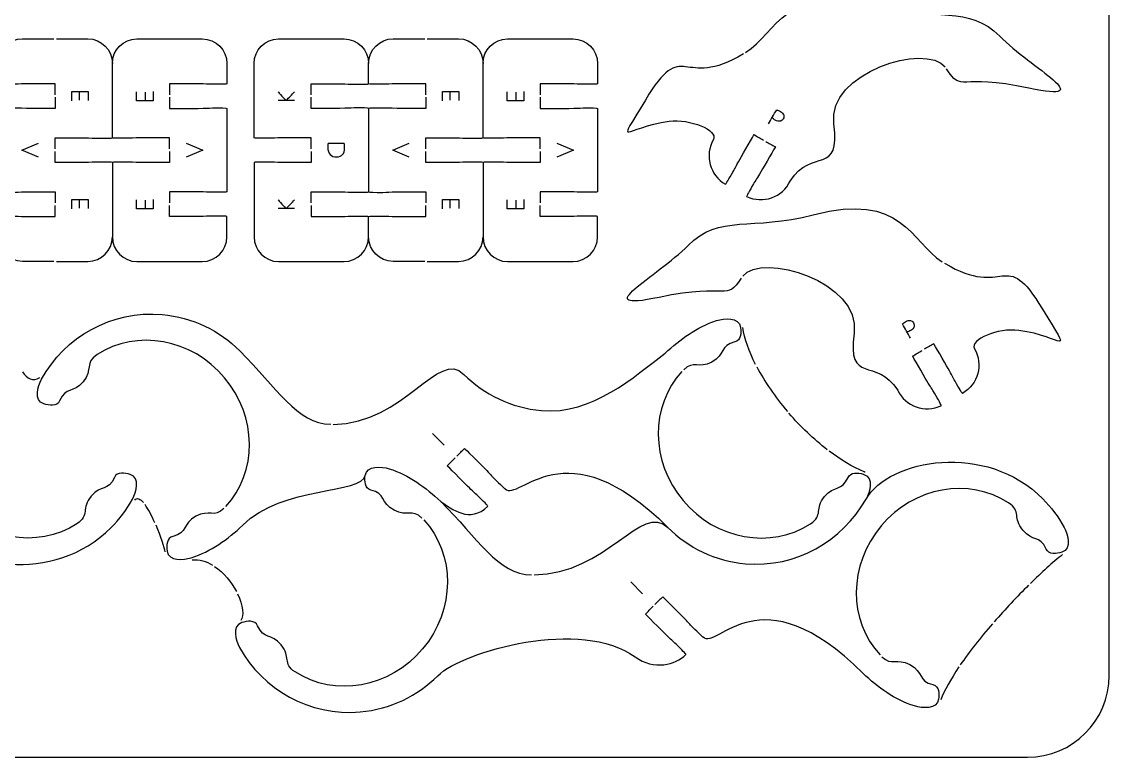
# Model space of a CAD drawing. Extents: x 0 to 250, y 0 to 300.
# Drawn here: x 117.1 to 250, y 0 to 89.9 of the extents above; entities that cross this region are included whole.
import ezdxf

# ---------------------------------------------------------------- set-up
doc = ezdxf.new("R2010")
doc.units = 0
doc.header["$MEASUREMENT"] = 0
doc.layers.add('DEFAULT', color=7, linetype='CONTINUOUS')

msp = doc.modelspace()

# ---------------------------------------------------------------- linework, layer by layer
at = {"layer": 'DEFAULT', "color": 250}
for points in [[(123.18, 80.29), (123.18, 81.42), (125.2, 81.42), (125.2, 80.33)], [(124.13, 80.38), (124.13, 81.42)], [(133.12, 81.42), (133.12, 80.29), (131.1, 80.29), (131.1, 81.38)], [(132.17, 81.33), (132.17, 80.29)], [(168.51, 80.29), (168.51, 81.42), (170.53, 81.42), (170.53, 80.33)], [(169.46, 80.38), (169.46, 81.42)], [(178.45, 81.42), (178.45, 80.29), (176.43, 80.29), (176.43, 81.38)], [(177.5, 81.33), (177.5, 80.29)], [(150.44, 80.32), (148.42, 80.32)], [(119.12, 73.4), (117.1, 74.24), (119.12, 75.1)], [(137.19, 75.1), (139.21, 74.26), (137.19, 73.4)], [(164.45, 73.4), (162.43, 74.24), (164.45, 75.1)], [(182.51, 75.1), (184.54, 74.26), (182.51, 73.4)], [(123.18, 67.08), (123.18, 68.21), (125.2, 68.21), (125.2, 67.12)], [(124.13, 67.17), (124.13, 68.21)], [(133.12, 68.21), (133.12, 67.08), (131.1, 67.08), (131.1, 68.17)], [(132.17, 68.12), (132.17, 67.08)], [(168.51, 67.08), (168.51, 68.21), (170.53, 68.21), (170.53, 67.12)], [(169.46, 67.17), (169.46, 68.21)], [(178.45, 68.21), (178.45, 67.08), (176.43, 67.08), (176.43, 68.17)], [(177.5, 68.12), (177.5, 67.08)], [(150.44, 67.12), (148.42, 67.12)], [(168.73, 38.18), (167.3, 39.61)], [(192.96, 20.04), (191.53, 21.47)]]:
    msp.add_lwpolyline(points, dxfattribs=at)
at = {"layer": 'DEFAULT', "color": 1}
for points, knots in [([(240.05, 0.05), (163.38, 0.05), (86.72, 0.05), (10.05, 0.05), (4.53, 0.05), (0.05, 4.53), (0.05, 10.05), (0.05, 103.38), (0.05, 196.72), (0.05, 290.05), (0.05, 295.57), (4.53, 300.05), (10.05, 300.05), (86.72, 300.05), (163.38, 300.05), (240.05, 300.05), (245.57, 300.05), (250.05, 295.57), (250.05, 290.05), (250.05, 196.72), (250.05, 103.38), (250.05, 10.05), (250.05, 4.53), (245.57, 0.05), (240.05, 0.05)], [0, 0, 0, 0, 651.968, 651.968, 651.968, 652.968, 652.968, 652.968, 1446.668, 1446.668, 1446.668, 1447.668, 1447.668, 1447.668, 2099.636, 2099.636, 2099.636, 2100.636, 2100.636, 2100.636, 2894.336, 2894.336, 2894.336, 2895.336, 2895.336, 2895.336, 2895.336]), ([(205.58, 86.17), (209.4, 88.61), (210.47, 94.76), (221.35, 91.91), (228.85, 89.94), (232.87, 92.03), (236.67, 88.18), (240.47, 84.31), (249.06, 79.96), (240.22, 81.83), (231.5, 83.67), (232.11, 81.19), (230.15, 84.18)], [0, 0, 0, 0, 1, 1, 1, 2, 2, 2, 3, 3, 3, 4, 4, 4, 4]), ([(121.15, 81.01), (121.15, 81.46), (121.15, 81.91), (121.15, 82.36), (119.98, 82.36), (118.82, 82.36), (117.65, 82.36), (116.68, 82.36), (116.49, 82.3), (115.9, 82.3), (114.93, 82.3), (114.15, 82.3), (114.15, 82.36), (114.15, 83.19), (114.15, 84.02), (114.15, 84.86), (114.15, 86.51), (115.49, 87.86), (117.15, 87.86), (118.44, 87.86), (119.72, 87.86), (121.01, 87.86)], [0, 0, 0, 0, 3.83, 3.83, 3.83, 13.76, 13.76, 13.76, 14.76, 14.76, 14.76, 15.76, 15.76, 15.76, 22.84, 22.84, 22.84, 23.84, 23.84, 23.84, 34.79, 34.79, 34.79, 34.79]), ([(121.31, 87.86), (122.59, 87.86), (123.87, 87.86), (125.15, 87.86), (126.81, 87.86), (128.15, 86.51), (128.15, 84.86)], [0, 0, 0, 0, 10.89, 10.89, 10.89, 11.89, 11.89, 11.89, 11.89]), ([(135.15, 74.4), (135.15, 74.85), (135.15, 75.3), (135.15, 75.75), (133.99, 75.75), (132.82, 75.75), (131.65, 75.75), (130.68, 75.75), (130.49, 75.7), (129.9, 75.7), (128.93, 75.7), (128.15, 75.7), (128.15, 75.75), (128.15, 78.79), (128.15, 81.82), (128.15, 84.86), (128.15, 86.51), (129.49, 87.85), (131.15, 87.85), (133.82, 87.85), (136.49, 87.85), (139.15, 87.85), (140.81, 87.85), (142.15, 86.51), (142.15, 84.86), (142.15, 84.02), (142.15, 83.19), (142.15, 82.36), (142.15, 82.31), (141.37, 82.31), (140.4, 82.31), (139.81, 82.31), (139.62, 82.36), (138.65, 82.36), (137.49, 82.36), (136.32, 82.36), (135.15, 82.36), (135.15, 81.91), (135.15, 81.46), (135.15, 81.01)], [0, 0, 0, 0, 3.83, 3.83, 3.83, 13.76, 13.76, 13.76, 14.76, 14.76, 14.76, 15.76, 15.76, 15.76, 41.56, 41.56, 41.56, 42.56, 42.56, 42.56, 65.25, 65.25, 65.25, 66.25, 66.25, 66.25, 73.33, 73.33, 73.33, 74.33, 74.33, 74.33, 75.33, 75.33, 75.33, 85.26, 85.26, 85.26, 89.09, 89.09, 89.09, 89.09]), ([(152.48, 74.4), (152.48, 74.85), (152.48, 75.3), (152.48, 75.75), (151.31, 75.75), (150.14, 75.75), (148.98, 75.75), (148.01, 75.75), (147.82, 75.7), (147.23, 75.7), (146.26, 75.7), (145.48, 75.7), (145.48, 75.75), (145.48, 78.79), (145.48, 81.82), (145.48, 84.86), (145.48, 86.51), (146.82, 87.85), (148.47, 87.85), (151.14, 87.85), (153.81, 87.85), (156.48, 87.85), (158.14, 87.85), (159.48, 86.51), (159.48, 84.86)], [0, 0, 0, 0, 3.83, 3.83, 3.83, 13.76, 13.76, 13.76, 14.76, 14.76, 14.76, 15.76, 15.76, 15.76, 41.56, 41.56, 41.56, 42.56, 42.56, 42.56, 65.25, 65.25, 65.25, 66.25, 66.25, 66.25, 66.25]), ([(166.48, 81.01), (166.48, 81.46), (166.48, 81.91), (166.48, 82.36), (165.31, 82.36), (164.15, 82.36), (162.98, 82.36), (162.01, 82.36), (161.82, 82.3), (161.23, 82.3), (160.26, 82.3), (159.48, 82.3), (159.48, 82.36), (159.48, 83.19), (159.48, 84.02), (159.48, 84.86), (159.48, 86.51), (160.82, 87.86), (162.48, 87.86), (163.76, 87.86), (165.05, 87.86), (166.34, 87.86)], [0, 0, 0, 0, 3.83, 3.83, 3.83, 13.76, 13.76, 13.76, 14.76, 14.76, 14.76, 15.76, 15.76, 15.76, 22.84, 22.84, 22.84, 23.84, 23.84, 23.84, 34.79, 34.79, 34.79, 34.79]), ([(166.64, 87.86), (167.92, 87.86), (169.2, 87.86), (170.48, 87.86), (172.14, 87.86), (173.48, 86.51), (173.48, 84.86)], [0, 0, 0, 0, 10.89, 10.89, 10.89, 11.89, 11.89, 11.89, 11.89]), ([(180.48, 74.4), (180.48, 74.85), (180.48, 75.3), (180.48, 75.75), (179.31, 75.75), (178.15, 75.75), (176.98, 75.75), (176.01, 75.75), (175.82, 75.7), (175.23, 75.7), (174.26, 75.7), (173.48, 75.7), (173.48, 75.75), (173.48, 78.79), (173.48, 81.82), (173.48, 84.86), (173.48, 86.51), (174.82, 87.85), (176.48, 87.85), (179.15, 87.85), (181.81, 87.85), (184.48, 87.85), (186.14, 87.85), (187.48, 86.51), (187.48, 84.86), (187.48, 84.02), (187.48, 83.19), (187.48, 82.36), (187.48, 82.31), (186.7, 82.31), (185.73, 82.31), (185.14, 82.31), (184.95, 82.36), (183.98, 82.36), (182.81, 82.36), (181.65, 82.36), (180.48, 82.36), (180.48, 81.91), (180.48, 81.46), (180.48, 81.01)], [0, 0, 0, 0, 3.83, 3.83, 3.83, 13.76, 13.76, 13.76, 14.76, 14.76, 14.76, 15.76, 15.76, 15.76, 41.56, 41.56, 41.56, 42.56, 42.56, 42.56, 65.25, 65.25, 65.25, 66.25, 66.25, 66.25, 73.33, 73.33, 73.33, 74.33, 74.33, 74.33, 75.33, 75.33, 75.33, 85.26, 85.26, 85.26, 89.09, 89.09, 89.09, 89.09]), ([(205.32, 86.01), (197.74, 81.46), (198.04, 88.25), (193.33, 80.38), (189.62, 74.17), (190.64, 77.03), (196.24, 77.78), (198.77, 78.12), (202.25, 76.69), (201.65, 75.55), (200.54, 73.63), (201.2, 71.19), (203.11, 70.08), (203.16, 70.06), (203.55, 70.74), (204.03, 71.58), (204.33, 72.08), (204.38, 72.28), (204.86, 73.11), (205.3, 73.87), (206.62, 76.15), (206.62, 76.15), (207.01, 75.92), (207.39, 75.7), (207.78, 75.48)], [0, 0, 0, 0, 1, 1, 1, 2, 2, 2, 3, 3, 3, 4, 4, 4, 5, 5, 5, 6, 6, 6, 7, 7, 7, 10.821544, 10.821544, 10.821544, 10.821544]), ([(208.04, 75.32), (208.43, 75.1), (208.83, 74.87), (209.22, 74.65), (209.22, 74.65), (207.9, 72.37), (207.46, 71.62), (206.98, 70.78), (206.84, 70.63), (206.54, 70.13), (206.06, 69.29), (205.67, 68.61), (205.71, 68.59), (207.71, 67.64), (210.09, 68.48), (211.04, 70.48), (213.69, 74.65), (217.24, 71.04), (216.37, 77.45), (215.51, 83.78), (227.69, 87.39), (229.98, 84.42)], [0, 0, 0, 0, 3.830209, 3.830209, 3.830209, 4.830209, 4.830209, 4.830209, 5.830209, 5.830209, 5.830209, 6.830209, 6.830209, 6.830209, 7.830209, 7.830209, 7.830209, 8.830209, 8.830209, 8.830209, 9.830209, 9.830209, 9.830209, 9.830209]), ([(152.48, 81.01), (152.48, 81.46), (152.48, 81.91), (152.48, 82.36), (153.64, 82.36), (154.81, 82.36), (155.98, 82.36), (156.95, 82.36), (157.14, 82.31), (157.73, 82.31), (158.69, 82.31), (159.48, 82.31), (159.48, 82.36)], [0, 0, 0, 0, 3.83, 3.83, 3.83, 13.76, 13.76, 13.76, 14.76, 14.76, 14.76, 15.76, 15.76, 15.76, 15.76]), ([(121.15, 80.71), (121.15, 80.26), (121.15, 79.81), (121.15, 79.36), (119.98, 79.36), (118.82, 79.36), (117.65, 79.36), (116.68, 79.36), (116.49, 79.4), (115.9, 79.4), (114.93, 79.4), (114.15, 79.4), (114.15, 79.36), (114.15, 75.95), (114.15, 72.55), (114.15, 69.15), (114.15, 69.09), (114.93, 69.09), (115.9, 69.09), (116.49, 69.09), (116.68, 69.15), (117.65, 69.15), (118.82, 69.15), (119.98, 69.15), (121.15, 69.15), (121.15, 68.7), (121.15, 68.25), (121.15, 67.8)], [0, 0, 0, 0, 3.83, 3.83, 3.83, 13.76, 13.76, 13.76, 14.76, 14.76, 14.76, 15.76, 15.76, 15.76, 44.7, 44.7, 44.7, 45.7, 45.7, 45.7, 46.7, 46.7, 46.7, 56.63, 56.63, 56.63, 60.46, 60.46, 60.46, 60.46]), ([(135.15, 80.71), (135.15, 80.26), (135.15, 79.81), (135.15, 79.36), (136.32, 79.36), (137.49, 79.36), (138.65, 79.36), (139.62, 79.36), (139.81, 79.41), (140.4, 79.41), (141.37, 79.41), (142.15, 79.41), (142.15, 79.36), (142.15, 75.95), (142.15, 72.55), (142.15, 69.15), (142.15, 69.1), (141.37, 69.1), (140.4, 69.1), (139.81, 69.1), (139.62, 69.15), (138.65, 69.15), (137.49, 69.15), (136.32, 69.15), (135.15, 69.15), (135.15, 68.7), (135.15, 68.25), (135.15, 67.8)], [0, 0, 0, 0, 3.83, 3.83, 3.83, 13.76, 13.76, 13.76, 14.76, 14.76, 14.76, 15.76, 15.76, 15.76, 44.7, 44.7, 44.7, 45.7, 45.7, 45.7, 46.7, 46.7, 46.7, 56.63, 56.63, 56.63, 60.45, 60.45, 60.45, 60.45]), ([(159.48, 79.36), (159.48, 79.41), (158.69, 79.41), (157.73, 79.41), (157.14, 79.41), (156.95, 79.36), (155.98, 79.36), (154.81, 79.36), (153.64, 79.36), (152.48, 79.36), (152.48, 79.81), (152.48, 80.26), (152.48, 80.71)], [0, 0, 0, 0, 1, 1, 1, 2, 2, 2, 11.93, 11.93, 11.93, 15.76, 15.76, 15.76, 15.76]), ([(166.48, 80.71), (166.48, 80.26), (166.48, 79.81), (166.48, 79.36), (165.31, 79.36), (164.15, 79.36), (162.98, 79.36), (162.01, 79.36), (161.82, 79.4), (161.23, 79.4), (160.26, 79.4), (159.48, 79.4), (159.48, 79.36), (159.48, 75.95), (159.48, 72.55), (159.48, 69.15), (159.48, 69.09), (160.26, 69.09), (161.23, 69.09), (161.82, 69.09), (162.01, 69.15), (162.98, 69.15), (164.15, 69.15), (165.31, 69.15), (166.48, 69.15), (166.48, 68.7), (166.48, 68.25), (166.48, 67.8)], [0, 0, 0, 0, 3.83, 3.83, 3.83, 13.76, 13.76, 13.76, 14.76, 14.76, 14.76, 15.76, 15.76, 15.76, 44.7, 44.7, 44.7, 45.7, 45.7, 45.7, 46.7, 46.7, 46.7, 56.63, 56.63, 56.63, 60.46, 60.46, 60.46, 60.46]), ([(180.48, 80.71), (180.48, 80.26), (180.48, 79.81), (180.48, 79.36), (181.65, 79.36), (182.81, 79.36), (183.98, 79.36), (184.95, 79.36), (185.14, 79.41), (185.73, 79.41), (186.7, 79.41), (187.48, 79.41), (187.48, 79.36), (187.48, 75.95), (187.48, 72.55), (187.48, 69.15), (187.48, 69.1), (186.7, 69.1), (185.73, 69.1), (185.14, 69.1), (184.95, 69.15), (183.98, 69.15), (182.81, 69.15), (181.65, 69.15), (180.48, 69.15), (180.48, 68.7), (180.48, 68.25), (180.48, 67.8)], [0, 0, 0, 0, 3.83, 3.83, 3.83, 13.76, 13.76, 13.76, 14.76, 14.76, 14.76, 15.76, 15.76, 15.76, 44.7, 44.7, 44.7, 45.7, 45.7, 45.7, 46.7, 46.7, 46.7, 56.63, 56.63, 56.63, 60.45, 60.45, 60.45, 60.45]), ([(121.15, 74.4), (121.15, 74.85), (121.15, 75.3), (121.15, 75.75), (122.32, 75.75), (123.48, 75.75), (124.65, 75.75), (125.62, 75.75), (125.81, 75.7), (126.4, 75.7), (127.37, 75.7), (128.15, 75.7), (128.15, 75.75)], [0, 0, 0, 0, 3.83, 3.83, 3.83, 13.76, 13.76, 13.76, 14.76, 14.76, 14.76, 15.76, 15.76, 15.76, 15.76]), ([(166.48, 74.4), (166.48, 74.85), (166.48, 75.3), (166.48, 75.75), (167.64, 75.75), (168.81, 75.75), (169.98, 75.75), (170.95, 75.75), (171.14, 75.7), (171.73, 75.7), (172.7, 75.7), (173.48, 75.7), (173.48, 75.75)], [0, 0, 0, 0, 3.83, 3.83, 3.83, 13.76, 13.76, 13.76, 14.76, 14.76, 14.76, 15.76, 15.76, 15.76, 15.76]), ([(128.15, 72.75), (128.15, 72.8), (127.37, 72.8), (126.4, 72.8), (125.81, 72.8), (125.62, 72.75), (124.65, 72.75), (123.48, 72.75), (122.32, 72.75), (121.15, 72.75), (121.15, 73.2), (121.15, 73.65), (121.15, 74.1)], [0, 0, 0, 0, 1, 1, 1, 2, 2, 2, 11.93, 11.93, 11.93, 15.76, 15.76, 15.76, 15.76]), ([(135.15, 74.1), (135.15, 73.65), (135.15, 73.2), (135.15, 72.75), (133.99, 72.75), (132.82, 72.75), (131.65, 72.75), (130.68, 72.75), (130.49, 72.8), (129.9, 72.8), (128.93, 72.8), (128.15, 72.8), (128.15, 72.75), (128.15, 69.71), (128.15, 66.68), (128.15, 63.65), (128.15, 61.99), (129.49, 60.64), (131.15, 60.64), (133.82, 60.64), (136.49, 60.64), (139.15, 60.64), (140.81, 60.64), (142.15, 61.99), (142.15, 63.65), (142.15, 64.48), (142.15, 65.31), (142.15, 66.14), (142.15, 66.2), (141.37, 66.2), (140.4, 66.2), (139.81, 66.2), (139.62, 66.14), (138.65, 66.14), (137.49, 66.14), (136.32, 66.14), (135.15, 66.14), (135.15, 66.6), (135.15, 67.05), (135.15, 67.5)], [0, 0, 0, 0, 3.84, 3.84, 3.84, 13.77, 13.77, 13.77, 14.77, 14.77, 14.77, 15.77, 15.77, 15.77, 41.57, 41.57, 41.57, 42.57, 42.57, 42.57, 65.26, 65.26, 65.26, 66.26, 66.26, 66.26, 73.34, 73.34, 73.34, 74.34, 74.34, 74.34, 75.34, 75.34, 75.34, 85.27, 85.27, 85.27, 89.11, 89.11, 89.11, 89.11]), ([(152.48, 74.1), (152.48, 73.65), (152.48, 73.2), (152.48, 72.75), (151.31, 72.75), (150.14, 72.75), (148.98, 72.75), (148.01, 72.75), (147.82, 72.8), (147.23, 72.8), (146.26, 72.8), (145.48, 72.8), (145.48, 72.75), (145.48, 69.71), (145.48, 66.68), (145.48, 63.65), (145.48, 61.99), (146.82, 60.64), (148.47, 60.64), (151.14, 60.64), (153.81, 60.64), (156.48, 60.64), (158.14, 60.64), (159.48, 61.99), (159.48, 63.65)], [0, 0, 0, 0, 3.84, 3.84, 3.84, 13.77, 13.77, 13.77, 14.77, 14.77, 14.77, 15.77, 15.77, 15.77, 41.57, 41.57, 41.57, 42.57, 42.57, 42.57, 65.26, 65.26, 65.26, 66.26, 66.26, 66.26, 66.26]), ([(173.48, 72.75), (173.48, 72.8), (172.7, 72.8), (171.73, 72.8), (171.14, 72.8), (170.95, 72.75), (169.98, 72.75), (168.81, 72.75), (167.64, 72.75), (166.48, 72.75), (166.48, 73.2), (166.48, 73.65), (166.48, 74.1)], [0, 0, 0, 0, 1, 1, 1, 2, 2, 2, 11.93, 11.93, 11.93, 15.76, 15.76, 15.76, 15.76]), ([(180.48, 74.1), (180.48, 73.65), (180.48, 73.2), (180.48, 72.75), (179.31, 72.75), (178.15, 72.75), (176.98, 72.75), (176.01, 72.75), (175.82, 72.8), (175.23, 72.8), (174.26, 72.8), (173.48, 72.8), (173.48, 72.75), (173.48, 69.71), (173.48, 66.68), (173.48, 63.65), (173.48, 61.99), (174.82, 60.64), (176.48, 60.64), (179.15, 60.64), (181.81, 60.64), (184.48, 60.64), (186.14, 60.64), (187.48, 61.99), (187.48, 63.65), (187.48, 64.48), (187.48, 65.31), (187.48, 66.14), (187.48, 66.2), (186.7, 66.2), (185.73, 66.2), (185.14, 66.2), (184.95, 66.14), (183.98, 66.14), (182.81, 66.14), (181.65, 66.14), (180.48, 66.14), (180.48, 66.6), (180.48, 67.05), (180.48, 67.5)], [0, 0, 0, 0, 3.84, 3.84, 3.84, 13.77, 13.77, 13.77, 14.77, 14.77, 14.77, 15.77, 15.77, 15.77, 41.57, 41.57, 41.57, 42.57, 42.57, 42.57, 65.26, 65.26, 65.26, 66.26, 66.26, 66.26, 73.34, 73.34, 73.34, 74.34, 74.34, 74.34, 75.34, 75.34, 75.34, 85.27, 85.27, 85.27, 89.11, 89.11, 89.11, 89.11]), ([(205.06, 58.62), (203.11, 55.63), (203.72, 58.1), (195, 56.26), (186.16, 54.39), (194.75, 58.75), (198.55, 62.61), (202.34, 66.47), (206.37, 64.38), (213.86, 66.35), (224.75, 69.2), (225.82, 63.05), (229.63, 60.6)], [0, 0, 0, 0, 1, 1, 1, 2, 2, 2, 3, 3, 3, 4, 4, 4, 4]), ([(152.48, 67.8), (152.48, 68.25), (152.48, 68.7), (152.48, 69.15), (153.64, 69.15), (154.81, 69.15), (155.98, 69.15), (156.95, 69.15), (157.14, 69.1), (157.73, 69.1), (158.69, 69.1), (159.48, 69.1), (159.48, 69.15)], [0, 0, 0, 0, 3.82, 3.82, 3.82, 13.75, 13.75, 13.75, 14.75, 14.75, 14.75, 15.75, 15.75, 15.75, 15.75]), ([(121.01, 60.65), (119.72, 60.65), (118.44, 60.65), (117.15, 60.65), (115.49, 60.65), (114.15, 61.99), (114.15, 63.65), (114.15, 64.48), (114.15, 65.31), (114.15, 66.14), (114.15, 66.19), (114.93, 66.19), (115.9, 66.19), (116.49, 66.19), (116.68, 66.14), (117.65, 66.14), (118.82, 66.14), (119.98, 66.14), (121.15, 66.14), (121.15, 66.6), (121.15, 67.05), (121.15, 67.5)], [0, 0, 0, 0, 10.95, 10.95, 10.95, 11.95, 11.95, 11.95, 19.03, 19.03, 19.03, 20.03, 20.03, 20.03, 21.03, 21.03, 21.03, 30.96, 30.96, 30.96, 34.8, 34.8, 34.8, 34.8]), ([(152.48, 67.5), (152.48, 67.05), (152.48, 66.6), (152.48, 66.14), (153.64, 66.14), (154.81, 66.14), (155.98, 66.14), (156.95, 66.14), (157.14, 66.2), (157.73, 66.2), (158.69, 66.2), (159.48, 66.2), (159.48, 66.14)], [0, 0, 0, 0, 3.84, 3.84, 3.84, 13.77, 13.77, 13.77, 14.77, 14.77, 14.77, 15.77, 15.77, 15.77, 15.77]), ([(166.34, 60.65), (165.05, 60.65), (163.76, 60.65), (162.48, 60.65), (160.82, 60.65), (159.48, 61.99), (159.48, 63.65), (159.48, 64.48), (159.48, 65.31), (159.48, 66.14), (159.48, 66.19), (160.26, 66.19), (161.23, 66.19), (161.82, 66.19), (162.01, 66.14), (162.98, 66.14), (164.15, 66.14), (165.31, 66.14), (166.48, 66.14), (166.48, 66.6), (166.48, 67.05), (166.48, 67.5)], [0, 0, 0, 0, 10.95, 10.95, 10.95, 11.95, 11.95, 11.95, 19.03, 19.03, 19.03, 20.03, 20.03, 20.03, 21.03, 21.03, 21.03, 30.96, 30.96, 30.96, 34.8, 34.8, 34.8, 34.8]), ([(121.31, 60.65), (122.59, 60.65), (123.87, 60.65), (125.15, 60.65), (126.81, 60.65), (128.15, 61.99), (128.15, 63.65)], [0, 0, 0, 0, 10.89, 10.89, 10.89, 11.89, 11.89, 11.89, 11.89]), ([(166.64, 60.65), (167.92, 60.65), (169.2, 60.65), (170.48, 60.65), (172.14, 60.65), (173.48, 61.99), (173.48, 63.65)], [0, 0, 0, 0, 10.89, 10.89, 10.89, 11.89, 11.89, 11.89, 11.89]), ([(229.89, 60.45), (237.48, 55.89), (237.18, 62.69), (241.88, 54.82), (245.6, 48.61), (244.58, 51.47), (238.98, 52.22), (236.45, 52.56), (232.97, 51.12), (233.57, 49.98), (234.68, 48.07), (234.02, 45.63), (232.1, 44.52), (232.06, 44.49), (231.67, 45.17), (231.19, 46.01), (230.89, 46.52), (230.84, 46.71), (230.36, 47.55), (229.92, 48.31), (228.6, 50.58), (228.6, 50.58), (228.21, 50.36), (227.82, 50.13), (227.43, 49.91)], [0, 0, 0, 0, 1, 1, 1, 2, 2, 2, 3, 3, 3, 4, 4, 4, 5, 5, 5, 6, 6, 6, 7, 7, 7, 10.830209, 10.830209, 10.830209, 10.830209]), ([(205.23, 58.86), (207.53, 61.83), (219.7, 58.22), (218.85, 51.89), (217.98, 45.48), (221.53, 49.08), (224.18, 44.91), (225.13, 42.92), (227.51, 42.07), (229.51, 43.02), (229.55, 43.04), (229.16, 43.73), (228.68, 44.56), (228.38, 45.07), (228.24, 45.21), (227.76, 46.05), (227.32, 46.81), (226, 49.08), (226, 49.08), (226.39, 49.31), (226.78, 49.53), (227.17, 49.76)], [0, 0, 0, 0, 1, 1, 1, 2, 2, 2, 3, 3, 3, 4, 4, 4, 5, 5, 5, 6, 6, 6, 9.830209, 9.830209, 9.830209, 9.830209]), ([(142.01, 30.68), (145.93, 34.86), (145.86, 41.7), (141.87, 46.44), (137.87, 51.22), (131.13, 52.41), (126.28, 49.26), (124.71, 48.24), (125.82, 47.44), (124.58, 45.95), (123.34, 44.48), (122.47, 45.37), (121.7, 43.62), (121.38, 42.89), (120.39, 43.03), (119.77, 43.24), (118.5, 43.65), (119.03, 45.41), (119.5, 46.26), (122.32, 51.42), (128.02, 54.7), (134.24, 54.16), (137.97, 53.83), (141.27, 52.18), (143.73, 49.73), (148.29, 45.17), (150.7, 40.84), (154.85, 40.74)], [0, 0, 0, 0, 1, 1, 1, 2, 2, 2, 3, 3, 3, 4, 4, 4, 5, 5, 5, 6, 6, 6, 7, 7, 7, 8, 8, 8, 9, 9, 9, 9]), ([(155.15, 40.73), (164, 40.84), (167.95, 50.03), (171.14, 46.85), (173.6, 44.4), (176.9, 42.75), (180.62, 42.42), (186.85, 41.88), (191.98, 46.57), (195.73, 49.44), (197.62, 51.09), (199.6, 52.67), (202.02, 53.42), (202.97, 53.72), (204.78, 53.87), (204.96, 52.61), (204.96, 52.58), (204.96, 52.55), (204.97, 52.52), (205.05, 51.88), (205.02, 50.98), (204.27, 50.81), (202.43, 50.41), (203.15, 49.26), (201.44, 48.35), (199.79, 47.47), (199.26, 48.6), (198.01, 47.4)], [0, 0, 0, 0, 1, 1, 1, 2, 2, 2, 3, 3, 3, 4, 4, 4, 5, 5, 5, 6, 6, 6, 7, 7, 7, 8, 8, 8, 9, 9, 9, 9]), ([(65.79, 37.42), (74.65, 37.32), (78.97, 28.44), (82.16, 31.62), (84.62, 34.07), (87.92, 35.72), (91.64, 36.04), (97.86, 36.58), (103.46, 33.24), (106.39, 28.15), (109.19, 23.27), (121.06, 21.06), (127.99, 28.13), (129.02, 29.14), (129.9, 30.31), (130.6, 31.6), (131.07, 32.45), (131.6, 34.2), (130.33, 34.62), (129.71, 34.82), (128.72, 34.97), (128.4, 34.24), (127.63, 32.49), (126.79, 33.42), (125.56, 31.95), (124.31, 30.46), (125.4, 29.62), (123.82, 28.59), (118.97, 25.44), (112.23, 26.64), (108.23, 31.41), (104.24, 36.16), (104.17, 43.01), (108.09, 47.19)], [0, 0, 0, 0, 1, 1, 1, 2, 2, 2, 3, 3, 3, 4, 4, 4, 5, 5, 5, 6, 6, 6, 7, 7, 7, 8, 8, 8, 9, 9, 9, 10, 10, 10, 11, 11, 11, 11]), ([(197.8, 47.19), (193.88, 43.01), (193.95, 36.16), (197.94, 31.41), (201.94, 26.64), (208.68, 25.44), (213.53, 28.59), (215.11, 29.62), (213.99, 30.42), (215.23, 31.9), (216.47, 33.38), (217.34, 32.49), (218.11, 34.24), (218.42, 34.93), (219.32, 34.84), (219.94, 34.65), (219.98, 34.64), (220.01, 34.63), (220.05, 34.62), (221.31, 34.2), (220.78, 32.46), (220.31, 31.6)], [0, 0, 0, 0, 1.144286, 1.144286, 1.144286, 2.288571, 2.288571, 2.288571, 3.432857, 3.432857, 3.432857, 4.577143, 4.577143, 4.577143, 5.721429, 5.721429, 5.721429, 6.865714, 6.865714, 6.865714, 8.01, 8.01, 8.01, 8.01]), ([(170.27, 36.85), (170.58, 37.16), (170.9, 37.48), (171.22, 37.8), (171.22, 37.8), (173.08, 35.95), (173.7, 35.33), (174.38, 34.64), (174.48, 34.47), (174.9, 34.05), (175.58, 33.37), (176.14, 32.88), (176.17, 32.85), (177.86, 31.16), (183.44, 40.77), (196.08, 28.13)], [0, 0, 0, 0, 3.832519, 3.832519, 3.832519, 4.832519, 4.832519, 4.832519, 5.832519, 5.832519, 5.832519, 6.832519, 6.832519, 6.832519, 7.832519, 7.832519, 7.832519, 7.832519]), ([(179.72, 22.33), (188.58, 22.43), (192.9, 31.31), (196.08, 28.13), (198.55, 25.68), (201.84, 24.03), (205.57, 23.7), (211.79, 23.16), (217.39, 26.5), (220.31, 31.6), (223.12, 36.48), (234.99, 38.68), (241.92, 31.62), (242.94, 30.6), (243.83, 29.43), (244.53, 28.15), (244.99, 27.29), (245.53, 25.54), (244.26, 25.12), (243.64, 24.92), (242.65, 24.77), (242.33, 25.5), (241.56, 27.25), (240.72, 26.32), (239.48, 27.8), (238.24, 29.28), (239.32, 30.12), (237.74, 31.15), (232.9, 34.3), (226.16, 33.1), (222.15, 28.33), (218.17, 23.58), (218.09, 16.74), (222.02, 12.56)], [0, 0, 0, 0, 1, 1, 1, 2, 2, 2, 3, 3, 3, 4, 4, 4, 5, 5, 5, 6, 6, 6, 7, 7, 7, 8, 8, 8, 9, 9, 9, 10, 10, 10, 11, 11, 11, 11]), ([(168.3, 31.32), (169.62, 30.38), (171.93, 28.59), (174.05, 30.73), (174.1, 30.78), (173.53, 31.31), (172.85, 32), (172.43, 32.41), (172.26, 32.52), (171.57, 33.2), (170.95, 33.82), (169.1, 35.68), (169.1, 35.68), (169.42, 36), (169.74, 36.32), (170.05, 36.63)], [0, 0, 0, 0, 1, 1, 1, 2, 2, 2, 3, 3, 3, 4, 4, 4, 7.832519, 7.832519, 7.832519, 7.832519]), ([(166.01, 29.29), (164.77, 30.49), (164.25, 29.35), (162.6, 30.23), (160.89, 31.14), (161.59, 32.3), (159.76, 32.7), (158.98, 32.87), (158.98, 33.85), (159.07, 34.5), (159.24, 35.75), (161.05, 35.6), (162.01, 35.31), (164.43, 34.55), (166.44, 33.01), (168.3, 31.32), (172.86, 26.76), (175.27, 22.43), (179.42, 22.33)], [0, 0, 0, 0, 1, 1, 1, 2, 2, 2, 3, 3, 3, 4, 4, 4, 5, 5, 5, 6, 6, 6, 6]), ([(141.8, 30.46), (140.55, 29.25), (140.03, 30.39), (138.37, 29.51), (136.66, 28.59), (137.38, 27.45), (135.54, 27.05), (134.76, 26.88), (134.77, 25.89), (134.85, 25.25), (135.03, 23.99), (136.84, 24.14), (137.79, 24.44), (140.22, 25.19), (142.26, 26.69), (144.09, 28.42), (148.93, 33.26), (158.73, 32.2), (159.07, 34.5)], [0, 0, 0, 0, 1, 1, 1, 2, 2, 2, 3, 3, 3, 4, 4, 4, 5, 5, 5, 6, 6, 6, 6]), ([(166.22, 29.07), (170.15, 24.89), (170.07, 18.04), (166.09, 13.3), (162.08, 8.52), (155.34, 7.33), (150.5, 10.48), (148.92, 11.51), (150.04, 12.3), (148.79, 13.79), (147.56, 15.26), (146.68, 14.38), (145.91, 16.12), (145.59, 16.85), (144.6, 16.71), (143.98, 16.5), (142.71, 16.09), (143.25, 14.34), (143.71, 13.48), (146.53, 8.32), (152.24, 5.04), (158.46, 5.59), (162.18, 5.91), (165.48, 7.56), (167.94, 10.01), (171.02, 13.07), (185.53, 17.1), (192.08, 12.32), (194.37, 10.65), (197.02, 11.33), (198.28, 12.59), (198.33, 12.64), (197.76, 13.18), (197.08, 13.86), (196.66, 14.28), (196.49, 14.38), (195.81, 15.07), (195.19, 15.69), (193.33, 17.54), (193.33, 17.54), (193.65, 17.86), (193.97, 18.18), (194.29, 18.5)], [0, 0, 0, 0, 1, 1, 1, 2, 2, 2, 3, 3, 3, 4, 4, 4, 5, 5, 5, 6, 6, 6, 7, 7, 7, 8, 8, 8, 9, 9, 9, 10, 10, 10, 11, 11, 11, 12, 12, 12, 13, 13, 13, 16.832519, 16.832519, 16.832519, 16.832519]), ([(222.23, 12.34), (223.48, 11.14), (224.03, 12.25), (225.68, 11.37), (227.39, 10.46), (226.65, 9.33), (228.49, 8.93), (229.27, 8.76), (229.26, 7.78), (229.17, 7.13), (229, 5.88), (227.19, 6.02), (226.23, 6.32), (223.81, 7.07), (221.77, 8.57), (219.94, 10.3), (207.3, 22.94), (202.09, 13.03), (200.4, 14.71), (200.37, 14.75), (199.81, 15.23), (199.13, 15.91), (198.71, 16.33), (198.61, 16.5), (197.93, 17.19), (197.31, 17.81), (195.45, 19.67), (195.45, 19.67), (195.14, 19.35), (194.82, 19.03), (194.5, 18.71)], [0, 0, 0, 0, 1, 1, 1, 2, 2, 2, 3, 3, 3, 4, 4, 4, 5, 5, 5, 6, 6, 6, 7, 7, 7, 8, 8, 8, 9, 9, 9, 12.832519, 12.832519, 12.832519, 12.832519])]:
    msp.add_open_spline(points, degree=3, knots=knots, dxfattribs=at)
at = {"layer": 'DEFAULT', "color": 250}
for points, knots in [([(148.42, 81.37), (148.42, 81.37), (149.32, 80.38), (149.4, 80.32), (149.75, 80.68), (150.1, 81.03), (150.44, 81.38)], [0, 0, 0, 0, 1, 1, 1, 5.218668, 5.218668, 5.218668, 5.218668]), ([(208.39, 77.46), (208.72, 78.04), (209.05, 78.61), (209.39, 79.19), (209.5, 79.15), (209.66, 79.08), (209.84, 78.98), (210.06, 78.85), (210.2, 78.7), (210.25, 78.55), (210.29, 78.41), (210.28, 78.25), (210.19, 78.09), (210.1, 77.93), (209.98, 77.84), (209.84, 77.8), (209.64, 77.74), (209.41, 77.78), (209.19, 77.91), (209.12, 77.95), (208.85, 78.17), (208.84, 78.24)], [0, 0, 0, 0, 5.660989, 5.660989, 5.660989, 6.660989, 6.660989, 6.660989, 7.660989, 7.660989, 7.660989, 8.660989, 8.660989, 8.660989, 9.660989, 9.660989, 9.660989, 10.660989, 10.660989, 10.660989, 11.660989, 11.660989, 11.660989, 11.660989]), ([(156.51, 75.08), (156.53, 74.92), (156.55, 74.73), (156.55, 74.52), (156.55, 74.15), (156.46, 73.88), (156.3, 73.71), (156.13, 73.53), (155.9, 73.42), (155.57, 73.42), (155.24, 73.42), (154.97, 73.52), (154.79, 73.71), (154.6, 73.9), (154.49, 74.21), (154.49, 74.6), (154.49, 74.79), (154.5, 74.95), (154.52, 75.08), (155.18, 75.08), (155.84, 75.08), (156.51, 75.08)], [0, 0, 0, 0, 1, 1, 1, 2, 2, 2, 3, 3, 3, 4, 4, 4, 5, 5, 5, 6, 6, 6, 11.635, 11.635, 11.635, 11.635]), ([(148.42, 68.16), (148.42, 68.16), (149.32, 67.17), (149.4, 67.12), (149.75, 67.47), (150.1, 67.82), (150.44, 68.18)], [0, 0, 0, 0, 1, 1, 1, 5.219371, 5.219371, 5.219371, 5.219371]), ([(225.75, 51.28), (225.42, 51.85), (225.09, 52.43), (224.76, 53.01), (224.85, 53.09), (224.99, 53.19), (225.17, 53.29), (225.39, 53.42), (225.59, 53.46), (225.74, 53.43), (225.89, 53.4), (226.02, 53.31), (226.11, 53.15), (226.2, 52.99), (226.23, 52.84), (226.19, 52.7), (226.14, 52.5), (225.99, 52.33), (225.77, 52.2), (225.7, 52.16), (225.37, 52.03), (225.31, 52.05)], [0, 0, 0, 0, 5.660989, 5.660989, 5.660989, 6.660989, 6.660989, 6.660989, 7.660989, 7.660989, 7.660989, 8.660989, 8.660989, 8.660989, 9.660989, 9.660989, 9.660989, 10.660989, 10.660989, 10.660989, 11.660989, 11.660989, 11.660989, 11.660989])]:
    msp.add_open_spline(points, degree=3, knots=knots, dxfattribs=at)
at = {"layer": 'DEFAULT', "color": 6}
for points in [[(206.8, 48.05), (205.99, 49.63), (205.45, 51.18), (205.25, 52.56)], [(117.16, 47.14), (117.72, 46.32), (118.43, 45.92), (119.28, 46.46)], [(206.94, 47.78), (207.9, 45.95), (209.19, 44.08), (210.69, 42.32)], [(215.57, 37.64), (213.9, 38.92), (212.31, 40.45), (210.88, 42.09)], [(130.88, 31.48), (131.17, 31.83), (131.56, 31.65), (131.96, 31.17)], [(133.34, 28.71), (132.97, 29.56), (132.55, 30.37), (132.15, 30.93)], [(133.47, 28.44), (134.04, 27.08), (134.48, 25.7), (134.57, 25.15)], [(137.92, 24.16), (138.79, 24.24), (139.63, 23.99), (140.39, 23.54)], [(244.35, 24.83), (243.11, 23.84), (241.77, 22.63), (240.4, 21.29)], [(140.64, 23.38), (141.77, 22.63), (142.71, 21.46), (143.32, 20.29)], [(143.45, 20.01), (144.12, 18.64), (144.32, 17.32), (143.84, 16.77)], [(240.19, 21.08), (238.76, 19.67), (237.33, 18.15), (235.98, 16.6)], [(235.78, 16.37), (234.3, 14.66), (232.93, 12.92), (231.83, 11.33)], [(231.66, 11.08), (230.64, 9.57), (229.87, 8.19), (229.47, 7.06)]]:
    msp.add_open_spline(points, degree=3, dxfattribs=at)
msp.add_open_spline([(220.19, 34.88), (220.18, 34.89), (220.17, 34.89), (220.17, 34.89), (220.13, 34.91), (220.1, 34.92), (220.07, 34.94), (218.65, 35.54), (217.21, 36.41), (215.81, 37.46)], degree=3, knots=[0, 0, 0, 0, 1, 1, 1, 2, 2, 2, 3, 3, 3, 3], dxfattribs=at)

doc.saveas('drawing.dxf')
